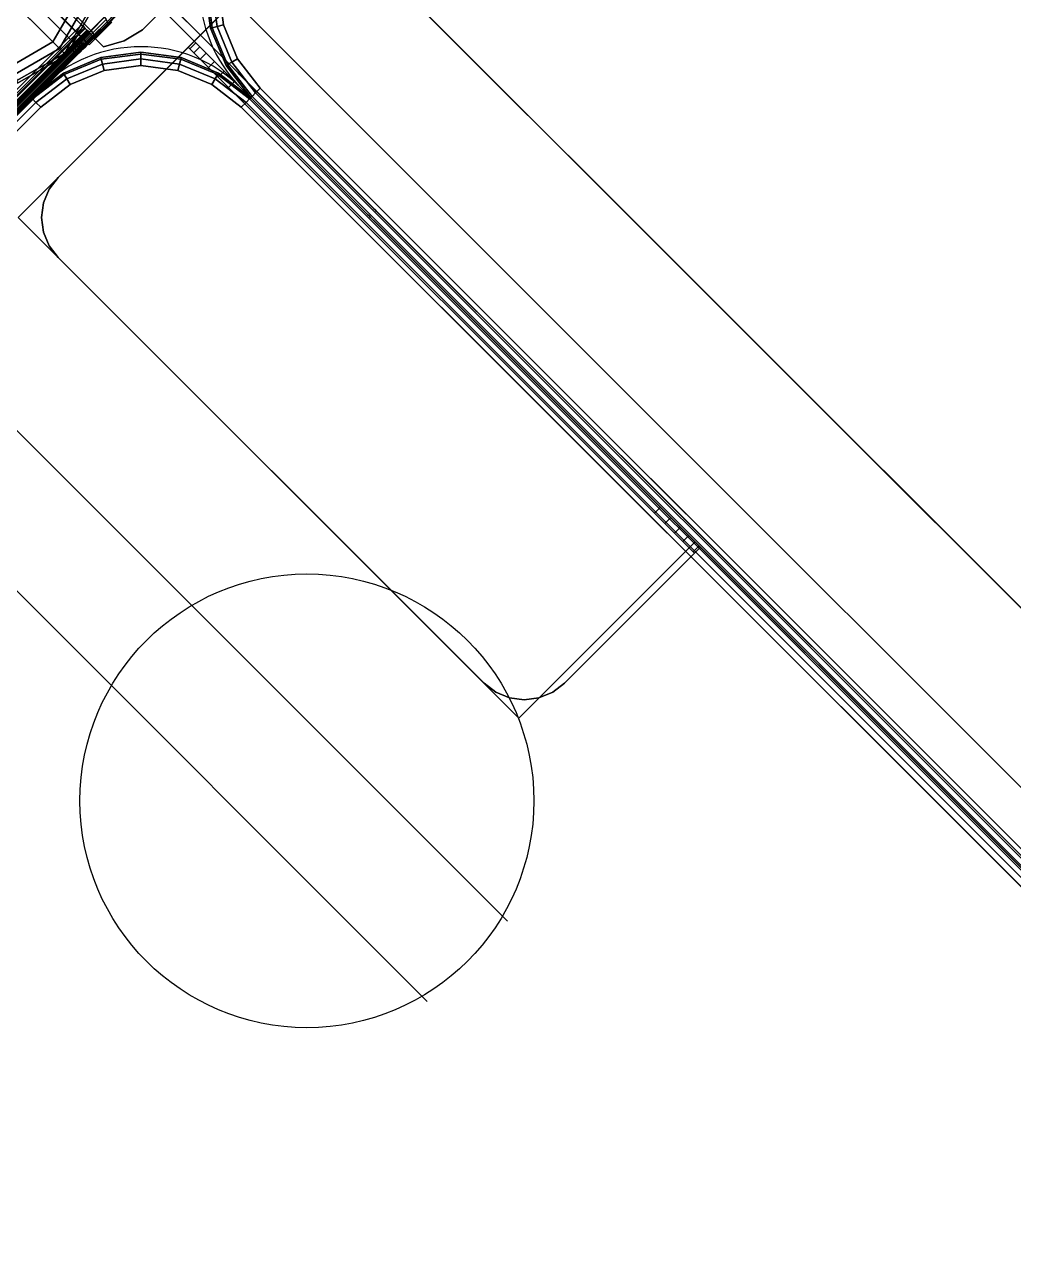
# Model space of a CAD drawing. Extents: x -170 to 1783, y -20 to 1205.
# Drawn here: x 137.53 to 146.25, y 294.27 to 305.04 of the extents above; entities that cross this region are included whole.
import ezdxf

# ---------------------------------------------------------------- set-up
doc = ezdxf.new("R2010")
doc.units = 0
doc.header["$LTSCALE"] = 96
doc.header["$MEASUREMENT"] = 0
for name, color, linetype in [('A-FURN-3-PANEL-GLIDE', 7, 'Continuous'), ('A-FURN-3-PANEL-RACE', 7, 'Continuous'), ('A-FURN-3-PANEL-SIDE1', 7, 'Continuous'), ('A-FURN-3-PANEL-TOPCAP', 7, 'Continuous'), ('A-FURN-3-PANEL-TRIM', 7, 'Continuous'), ('A-FURN-3-WKSF-BRACKET', 7, 'Continuous'), ('A-FURN-3-WKSF-TOP', 7, 'Continuous'), ('A-FURN-3-WKSF-TRIM', 7, 'Continuous'), ('A-FURN-P-PNLS', 7, 'Continuous'), ('A-FURN-P-WKSF', 7, 'Continuous'), ('A-FURN-P-WKSF-SUPPORT', 7, 'Continuous'), ('MAIN_ELECTRICAL', 7, 'Continuous'), ('MAIN_PANEL', 7, 'Continuous'), ('MAIN_WKSURF', 7, 'Continuous'), ('MAIN_WRKSFC-SUPP', 7, 'Continuous'), ('SM', 7, 'Continuous')]:
    doc.layers.add(name, color=color, linetype=linetype)

# ---------------------------------------------------------------- blocks, each defined once
blk = doc.blocks.new('EC-EFP-456')
at = {"layer": 'A-FURN-3-PANEL-GLIDE', "color": 20, "linetype": 'Continuous', "invisible_edges": 12}
for points in [[(47.115, 1), (46.721, 0.318), (47.115, 0.212)], [(47.115, 1), (47.115, 0.212), (47.509, 0.318)]]:
    blk.add_3dface(points, dxfattribs=at)
at = {"layer": 'A-FURN-3-PANEL-GLIDE', "color": 20, "linetype": 'Continuous'}
for points in [[(47.115, 0.798, 0.328), (47.115, 0.212, 0.328), (46.721, 0.318, 0.328), (47.014, 0.825, 0.328)], [(47.216, 0.825, 0.328), (47.509, 0.318, 0.328), (47.115, 0.212, 0.328), (47.115, 0.798, 0.328)], [(47.115, 0.13, 0.306), (47.115, 0.07, 0.246), (46.65, 0.195, 0.246), (46.68, 0.247, 0.306)], [(47.115, 0.07, 0.082), (47.115, 0.13, 0.022), (46.68, 0.247, 0.022), (46.65, 0.195, 0.082)], [(47.115, 0.212, 0.328), (47.115, 0.13, 0.306), (46.68, 0.247, 0.306), (46.721, 0.318, 0.328)], [(47.115, 0.13, 0.022), (47.115, 0.212), (46.721, 0.318), (46.68, 0.247, 0.022)], [(47.509, 0.318, 0.328), (47.55, 0.247, 0.306), (47.115, 0.13, 0.306), (47.115, 0.212, 0.328)], [(47.55, 0.247, 0.022), (47.509, 0.318), (47.115, 0.212), (47.115, 0.13, 0.022)], [(47.55, 0.247, 0.306), (47.58, 0.195, 0.246), (47.115, 0.07, 0.246), (47.115, 0.13, 0.306)], [(47.58, 0.195, 0.082), (47.55, 0.247, 0.022), (47.115, 0.13, 0.022), (47.115, 0.07, 0.082)], [(47.115, 0.07, 0.246), (47.115, 0.048, 0.164), (46.639, 0.176, 0.164), (46.65, 0.195, 0.246)], [(47.115, 0.048, 0.164), (47.115, 0.07, 0.082), (46.65, 0.195, 0.082), (46.639, 0.176, 0.164)], [(47.58, 0.195, 0.246), (47.591, 0.176, 0.164), (47.115, 0.048, 0.164), (47.115, 0.07, 0.246)], [(47.591, 0.176, 0.164), (47.58, 0.195, 0.082), (47.115, 0.07, 0.082), (47.115, 0.048, 0.164)]]:
    blk.add_3dface(points, dxfattribs=at)
at = {"layer": 'A-FURN-3-PANEL-RACE', "color": 40, "linetype": 'Continuous'}
for points, invisible_edges in [([(0.5, 0.738, 0.456), (2.098, 0.738, 0.456), (47.5, 0.425, 0.456), (0.5, 0.425, 0.456)], 6), ([(0.5, 0.738, 0.396), (0.5, 0.425, 0.396), (47.5, 0.425, 0.396), (2.098, 0.738, 0.396)], 6), ([(45.902, 0.738, 0.456), (47.5, 0.738, 0.456), (47.5, 0.425, 0.456), (2.098, 0.738, 0.456)], 12), ([(45.902, 0.738, 0.396), (2.098, 0.738, 0.396), (47.5, 0.425, 0.396), (47.5, 0.738, 0.396)], 3), ([(0.5, 0.425, 0.396), (0.08, 0.425, 0.396), (0.08, -0.013, 0.396), (47.92, -0.013, 0.396)], 8), ([(0.5, 0.425, 0.456), (47.86, 0.047, 0.456), (0.14, 0.047, 0.456), (0.14, 0.425, 0.456)], 1), ([(47.5, 0.425, 0.396), (0.5, 0.425, 0.396), (47.92, -0.013, 0.396), (47.92, 0.425, 0.396)], 3), ([(47.5, 0.425, 0.456), (47.86, 0.425, 0.456), (47.86, 0.047, 0.456), (0.5, 0.425, 0.456)], 12), ([(47.4, 0.142, 4.18), (47.4, 0.118, 4.176), (47.4, 0.102, 4.234), (47.4, 0.142, 4.24)], 2), ([(47.4, 0.118, 4.176), (47.4, 0.095, 4.167), (47.4, 0.065, 4.219), (47.4, 0.102, 4.234)], 10), ([(0.14, 0.047, 0.456), (47.86, 0.047, 0.456), (47.86, 0.047, 3.515), (0.14, 0.047, 3.515)], 4), ([(0.6, 0.047, 3.515), (47.4, 0.047, 3.515), (47.4, 0.047, 4.085), (0.6, 0.047, 4.085)], 1), ([(47.4, 0.095, 4.167), (47.4, 0.075, 4.152), (47.4, 0.033, 4.194), (47.4, 0.065, 4.219)], 10), ([(47.4, 0.075, 4.152), (47.4, 0.06, 4.132), (47.4, 0.008, 4.162), (47.4, 0.033, 4.194)], 10), ([(47.4, 0.06, 4.132), (47.4, 0.051, 4.109), (47.4, -0.007, 4.125), (47.4, 0.008, 4.162)], 10), ([(47.4, 0.051, 4.109), (47.4, 0.047, 4.085), (47.4, -0.013, 4.085), (47.4, -0.007, 4.125)], 10), ([(47.4, 0.047, 3.515), (47.4, -0.013, 3.515), (47.4, -0.013, 4.085), (47.4, 0.047, 4.085)], 4), ([(47.86, 0.047, 3.515), (47.92, -0.013, 3.515), (47.4, -0.013, 3.515), (47.4, 0.047, 3.515)], 1), ([(47.92, -0.013, 3.515), (47.92, -0.013, 0.396), (0.08, -0.013, 0.396), (0.08, -0.013, 3.515)], 8), ([(47.4, -0.013, 4.085), (47.4, -0.013, 3.515), (0.6, -0.013, 3.515), (0.6, -0.013, 4.085)], 2)]:
    blk.add_3dface(points, dxfattribs=dict(at, invisible_edges=invisible_edges))
for points in [[(47.5, 0.738, 0.456), (45.902, 0.738, 0.456), (45.902, 0.738, 0.396), (47.5, 0.738, 0.396)], [(47.4, 0.142, 4.18), (47.4, 0.142, 4.24), (0.6, 0.142, 4.24), (0.6, 0.142, 4.18)], [(47.4, 0.142, 4.24), (47.4, 0.102, 4.234), (0.6, 0.102, 4.234), (0.6, 0.142, 4.24)], [(0.6, 0.142, 4.18), (0.6, 0.118, 4.176), (47.4, 0.118, 4.176), (47.4, 0.142, 4.18)], [(0.6, 0.118, 4.176), (0.6, 0.095, 4.167), (47.4, 0.095, 4.167), (47.4, 0.118, 4.176)], [(47.4, 0.102, 4.234), (47.4, 0.065, 4.219), (0.6, 0.065, 4.219), (0.6, 0.102, 4.234)], [(0.6, 0.095, 4.167), (0.6, 0.075, 4.152), (47.4, 0.075, 4.152), (47.4, 0.095, 4.167)], [(0.6, 0.075, 4.152), (0.6, 0.06, 4.132), (47.4, 0.06, 4.132), (47.4, 0.075, 4.152)], [(47.4, 0.065, 4.219), (47.4, 0.033, 4.194), (0.6, 0.033, 4.194), (0.6, 0.065, 4.219)], [(0.6, 0.06, 4.132), (0.6, 0.051, 4.109), (47.4, 0.051, 4.109), (47.4, 0.06, 4.132)], [(0.6, 0.051, 4.109), (0.6, 0.047, 4.085), (47.4, 0.047, 4.085), (47.4, 0.051, 4.109)], [(47.4, 0.033, 4.194), (47.4, 0.008, 4.162), (0.6, 0.008, 4.162), (0.6, 0.033, 4.194)], [(47.4, 0.008, 4.162), (47.4, -0.007, 4.125), (0.6, -0.007, 4.125), (0.6, 0.008, 4.162)], [(47.4, -0.007, 4.125), (47.4, -0.013, 4.085), (0.6, -0.013, 4.085), (0.6, -0.007, 4.125)]]:
    blk.add_3dface(points, dxfattribs=at)
at = {"layer": 'A-FURN-3-PANEL-SIDE1', "color": 7, "linetype": 'Continuous'}
for points in [[(47.322, 1.955, 55.74), (47.323, 0.045, 55.74), (0.678, 0.045, 55.74), (0.678, 1.955, 55.74)], [(47.322, 0.045, 4.24), (47.322, 1.955, 4.24), (0.678, 1.955, 4.24), (0.678, 0.045, 4.24)], [(47.323, 0.045, 55.74), (47.322, 1.955, 55.74), (47.322, 1.955, 4.24), (47.322, 0.045, 4.24)], [(47.323, 0.045, 55.74), (47.322, 0.045, 4.24), (0.678, 0.045, 4.24), (0.678, 0.045, 55.74)]]:
    blk.add_3dface(points, dxfattribs=at)
at = {"layer": 'A-FURN-3-PANEL-TOPCAP', "color": 60, "linetype": 'Continuous'}
for points in [[(0.76, 0.044, 56.35), (0.76, 1.956, 56.35), (47.24, 1.956, 56.35), (47.24, 0.044, 56.35)], [(47.422, 0.044, 56.325), (47.24, 0.044, 56.35), (47.24, 1.956, 56.35), (47.422, 1.956, 56.325)], [(47.59, 0.044, 56.253), (47.422, 0.044, 56.325), (47.422, 1.956, 56.325), (47.59, 1.956, 56.253)], [(0.76, 0.02, 56.345), (0.76, 0.044, 56.35), (47.24, 0.044, 56.35), (47.24, 0.02, 56.345)], [(0.76, -0.001, 56.331), (0.76, 0.02, 56.345), (47.24, 0.02, 56.345), (47.24, -0.001, 56.331)], [(47.185, 0.045, 55.74), (47.185, 0.014, 55.74), (47.212, 0.014, 55.736), (47.212, 0.045, 55.736)], [(47.212, 0.045, 55.736), (47.212, 0.014, 55.736), (47.238, 0.014, 55.726), (47.238, 0.045, 55.726)], [(47.238, 0.045, 55.726), (47.238, 0.014, 55.726), (47.259, 0.014, 55.709), (47.259, 0.045, 55.709)], [(47.422, 0.044, 56.325), (47.419, 0.02, 56.32), (47.24, 0.02, 56.345), (47.24, 0.044, 56.35)], [(47.419, 0.02, 56.32), (47.414, -0.001, 56.307), (47.24, -0.001, 56.331), (47.24, 0.02, 56.345)], [(47.259, 0.045, 55.709), (47.259, 0.014, 55.709), (47.276, 0.014, 55.688), (47.276, 0.045, 55.688)], [(47.276, 0.045, 55.688), (47.276, 0.014, 55.688), (47.286, 0.014, 55.662), (47.286, 0.045, 55.662)], [(47.286, 0.045, 55.662), (47.286, 0.014, 55.662), (47.29, 0.014, 55.635), (47.29, 0.045, 55.635)], [(47.29, 0.014, 55.635), (47.324, -0.02, 55.635), (47.324, 0.045, 55.635), (47.29, 0.045, 55.635)], [(47.586, 0.02, 56.248), (47.578, -0.001, 56.235), (47.414, -0.001, 56.307), (47.419, 0.02, 56.32)], [(47.59, 0.044, 56.253), (47.586, 0.02, 56.248), (47.419, 0.02, 56.32), (47.422, 0.044, 56.325)], [(0.76, -0.015, 56.31), (0.76, -0.001, 56.331), (47.24, -0.001, 56.331), (47.24, -0.015, 56.31)], [(0.76, -0.02, 56.286), (0.76, -0.015, 56.31), (47.24, -0.015, 56.31), (47.24, -0.02, 56.286)], [(47.414, -0.001, 56.307), (47.409, -0.015, 56.286), (47.24, -0.015, 56.31), (47.24, -0.001, 56.331)], [(47.409, -0.015, 56.286), (47.405, -0.02, 56.263), (47.24, -0.02, 56.286), (47.24, -0.015, 56.31)], [(47.567, -0.015, 56.217), (47.558, -0.02, 56.197), (47.405, -0.02, 56.263), (47.409, -0.015, 56.286)], [(47.578, -0.001, 56.235), (47.567, -0.015, 56.217), (47.409, -0.015, 56.286), (47.414, -0.001, 56.307)], [(47.702, -0.015, 56.107), (47.688, -0.02, 56.093), (47.558, -0.02, 56.197), (47.567, -0.015, 56.217)]]:
    blk.add_3dface(points, dxfattribs=at)
for points, invisible_edges in [([(47.324, 2.02, 55.635), (47.324, -0.02, 55.635), (47.606, -0.02, 55.635), (47.606, 2.02, 55.635)], 5), ([(0.815, 0.045, 55.74), (0.815, -0.02, 55.774), (47.185, 0.014, 55.74), (47.185, 0.045, 55.74)], 1), ([(47.185, -0.02, 55.774), (47.185, 0.014, 55.74), (0.815, 0.014, 55.74), (0.815, -0.02, 55.774)], 5), ([(47.185, -0.02, 55.774), (47.221, -0.02, 55.769), (47.212, 0.014, 55.736), (47.185, 0.014, 55.74)], 10), ([(47.221, -0.02, 55.769), (47.255, -0.02, 55.755), (47.238, 0.014, 55.726), (47.212, 0.014, 55.736)], 10), ([(47.255, -0.02, 55.755), (47.283, -0.02, 55.733), (47.259, 0.014, 55.709), (47.238, 0.014, 55.726)], 10), ([(47.283, -0.02, 55.733), (47.305, -0.02, 55.705), (47.276, 0.014, 55.688), (47.259, 0.014, 55.709)], 10), ([(47.305, -0.02, 55.705), (47.319, -0.02, 55.671), (47.286, 0.014, 55.662), (47.276, 0.014, 55.688)], 10), ([(47.319, -0.02, 55.671), (47.324, -0.02, 55.635), (47.29, 0.014, 55.635), (47.286, 0.014, 55.662)], 8), ([(0.76, -0.02, 56.161), (47.24, -0.02, 56.161), (47.24, 0, 56.141), (0.76, 0, 56.141)], 10), ([(47.24, 0, 56.056), (0.76, 0, 56.056), (0.76, 0, 56.141), (47.24, 0, 56.141)], 10), ([(0.76, 0, 56.056), (47.24, 0, 56.056), (47.24, -0.02, 56.036), (0.76, -0.02, 56.036)], 10), ([(0.76, -0.02, 56.161), (0.76, -0.02, 56.286), (47.24, -0.02, 56.286), (47.24, -0.02, 56.161)], 5), ([(47.185, -0.02, 55.774), (0.815, -0.02, 55.774), (0.76, -0.02, 56.036), (47.24, -0.02, 56.036)], 10), ([(47.185, -0.02, 55.774), (47.24, -0.02, 56.036), (47.34, -0.02, 56.022), (47.221, -0.02, 55.769)], 5), ([(47.433, -0.02, 55.981), (47.255, -0.02, 55.755), (47.221, -0.02, 55.769), (47.34, -0.02, 56.022)], 5), ([(47.373, -0.02, 56.143), (47.368, 0, 56.123), (47.24, 0, 56.141), (47.24, -0.02, 56.161)], 5), ([(47.368, 0, 56.123), (47.346, 0, 56.041), (47.24, 0, 56.056), (47.24, 0, 56.141)], 5), ([(47.346, 0, 56.041), (47.34, -0.02, 56.022), (47.24, -0.02, 56.036), (47.24, 0, 56.056)], 5), ([(47.405, -0.02, 56.263), (47.373, -0.02, 56.143), (47.24, -0.02, 56.161), (47.24, -0.02, 56.286)], 5), ([(47.255, -0.02, 55.755), (47.433, -0.02, 55.981), (47.511, -0.02, 55.916), (47.283, -0.02, 55.733)], 5), ([(47.569, -0.02, 55.832), (47.305, -0.02, 55.705), (47.283, -0.02, 55.733), (47.511, -0.02, 55.916)], 5), ([(47.305, -0.02, 55.705), (47.569, -0.02, 55.832), (47.601, -0.02, 55.736), (47.319, -0.02, 55.671)], 5), ([(47.319, -0.02, 55.671), (47.601, -0.02, 55.736), (47.606, -0.02, 55.635), (47.324, -0.02, 55.635)], 1), ([(47.443, 0, 55.998), (47.433, -0.02, 55.981), (47.34, -0.02, 56.022), (47.346, 0, 56.041)], 5), ([(47.486, 0, 56.072), (47.443, 0, 55.998), (47.346, 0, 56.041), (47.368, 0, 56.123)], 5), ([(47.496, -0.02, 56.089), (47.486, 0, 56.072), (47.368, 0, 56.123), (47.373, -0.02, 56.143)], 5), ([(47.558, -0.02, 56.197), (47.496, -0.02, 56.089), (47.373, -0.02, 56.143), (47.405, -0.02, 56.263)], 5), ([(47.525, 0, 55.93), (47.511, -0.02, 55.916), (47.433, -0.02, 55.981), (47.443, 0, 55.998)], 5), ([(47.585, 0, 55.99), (47.525, 0, 55.93), (47.443, 0, 55.998), (47.486, 0, 56.072)], 5), ([(47.6, -0.02, 56.004), (47.585, 0, 55.99), (47.486, 0, 56.072), (47.496, -0.02, 56.089)], 5), ([(47.688, -0.02, 56.093), (47.6, -0.02, 56.004), (47.496, -0.02, 56.089), (47.558, -0.02, 56.197)], 5), ([(47.586, 0, 55.842), (47.569, -0.02, 55.832), (47.511, -0.02, 55.916), (47.525, 0, 55.93)], 5), ([(47.659, 0, 55.885), (47.586, 0, 55.842), (47.525, 0, 55.93), (47.585, 0, 55.99)], 5)]:
    blk.add_3dface(points, dxfattribs=dict(at, invisible_edges=invisible_edges))
at = {"layer": 'A-FURN-3-PANEL-TRIM', "color": 60, "linetype": 'Continuous'}
for points, invisible_edges in [([(47.605, -0.033, 55.635), (47.322, -0.033, 55.635), (47.322, 2.033, 55.635), (47.605, 2.033, 55.635)], 8), ([(47.9, 0.319, 3.801), (47.4, -0.135, 3.801), (47.964, 0.085, 3.801), (47.916, 0.197, 3.801)], 3), ([(47.9, 0.319, 4.013), (47.916, 0.197, 4.013), (47.964, 0.085, 4.013), (47.4, -0.135, 4.013)], 12), ([(47.9, 0.319, 3.801), (47.4, 0.319, 3.801), (47.4, -0.135, 3.801)], 12), ([(47.4, -0.135, 4.013), (47.4, 0.319, 4.013), (47.9, 0.319, 4.013)], 12), ([(47.964, 0.085, 3.801), (47.4, -0.135, 3.801), (48.074, -0.116, 3.801), (48.04, -0.011, 3.801)], 3), ([(47.964, 0.085, 4.013), (48.04, -0.011, 4.013), (48.074, -0.116, 4.013), (47.4, -0.135, 4.013)], 12), ([(48.074, -0.116, 3.801), (47.4, -0.135, 3.801), (47.935, -0.269, 3.801), (48.032, -0.218, 3.801)], 3), ([(48.074, -0.116, 4.013), (48.032, -0.218, 4.013), (47.935, -0.269, 4.013), (47.4, -0.135, 4.013)], 12), ([(47.935, -0.269, 3.801), (47.4, -0.135, 3.801), (47.565, -0.225, 3.801), (47.747, -0.271, 3.801)], 1), ([(47.935, -0.269, 4.013), (47.747, -0.271, 4.013), (47.565, -0.225, 4.013), (47.4, -0.135, 4.013)], 8)]:
    blk.add_3dface(points, dxfattribs=dict(at, invisible_edges=invisible_edges))
for points in [[(47.4, -0.135, 3.801), (47.4, 0.319, 3.801), (47.4, 0.319, 4.013), (47.4, -0.135, 4.013)], [(47.322, -0.033, 4.24), (47.322, 0.045, 4.24), (47.322, 0.045, 55.635), (47.322, -0.033, 55.635)], [(47.605, -0.033, 4.24), (47.322, -0.033, 4.24), (47.322, -0.033, 55.635), (47.605, -0.033, 55.635)], [(47.565, -0.225, 3.801), (47.4, -0.135, 3.801), (47.4, -0.135, 4.013), (47.565, -0.225, 4.013)], [(47.747, -0.271, 3.801), (47.565, -0.225, 3.801), (47.565, -0.225, 4.013), (47.747, -0.271, 4.013)], [(47.935, -0.269, 3.801), (47.747, -0.271, 3.801), (47.747, -0.271, 4.013), (47.935, -0.269, 4.013)]]:
    blk.add_3dface(points, dxfattribs=at)
at = {"layer": 'A-FURN-P-PNLS', "color": 60, "linetype": 'Continuous'}
blk.add_line((48, 0), (0, 0), dxfattribs=at)
blk = doc.blocks.new('EC-WS-424-T')
at = {"layer": 'A-FURN-3-WKSF-TOP', "color": 60, "linetype": 'Continuous'}
for points, invisible_edges in [([(1.044, -0.161, 29), (1.044, -23.839, 29), (0.743, -23.715, 29), (0.743, -0.285, 29)], 5), ([(1.044, -0.161, 27.75), (0.743, -0.285, 27.75), (0.743, -23.715, 27.75), (1.044, -23.839, 27.75)], 10), ([(1.368, -0.118, 29), (1.368, -23.882, 29), (1.044, -23.839, 29), (1.044, -0.161, 29)], 5), ([(1.368, -0.118, 27.75), (1.044, -0.161, 27.75), (1.044, -23.839, 27.75), (1.368, -23.882, 27.75)], 10), ([(46.632, -0.118, 29), (46.632, -23.882, 29), (1.368, -23.882, 29), (1.368, -0.118, 29)], 5), ([(1.368, -0.118, 27.75), (1.368, -23.882, 27.75), (46.632, -23.882, 27.75), (46.632, -0.118, 27.75)], 5), ([(0.743, -0.285, 29), (0.743, -23.715, 29), (0.484, -23.516, 29), (0.484, -0.484, 29)], 5), ([(0.743, -0.285, 27.75), (0.484, -0.484, 27.75), (0.484, -23.516, 27.75), (0.743, -23.715, 27.75)], 10), ([(0.484, -0.484, 29), (0.484, -23.516, 29), (0.285, -23.257, 29), (0.285, -0.743, 29)], 5), ([(0.484, -0.484, 27.75), (0.285, -0.743, 27.75), (0.285, -23.257, 27.75), (0.484, -23.516, 27.75)], 10), ([(0.285, -0.743, 29), (0.285, -23.257, 29), (0.161, -22.956, 29), (0.161, -1.044, 29)], 5), ([(0.285, -0.743, 27.75), (0.161, -1.044, 27.75), (0.161, -22.956, 27.75), (0.285, -23.257, 27.75)], 10), ([(0.161, -1.044, 29), (0.161, -22.956, 29), (0.118, -22.632, 29), (0.118, -1.368, 29)], 1), ([(0.161, -1.044, 27.75), (0.118, -1.368, 27.75), (0.118, -22.632, 27.75), (0.161, -22.956, 27.75)], 8)]:
    blk.add_3dface(points, dxfattribs=dict(at, invisible_edges=invisible_edges))
at = {"layer": 'A-FURN-3-WKSF-TRIM', "color": 40, "linetype": 'Continuous'}
for points in [[(0.197, -0.692, 28.941), (0.183, -0.684, 28.882), (0.401, -0.401, 28.882), (0.412, -0.412, 28.941)], [(0.183, -0.684, 28.882), (0.183, -0.684, 27.868), (0.401, -0.401, 27.868), (0.401, -0.401, 28.882)], [(0.183, -0.684, 27.868), (0.197, -0.692, 27.809), (0.412, -0.412, 27.809), (0.401, -0.401, 27.868)], [(0.234, -0.714, 28.984), (0.197, -0.692, 28.941), (0.412, -0.412, 28.941), (0.442, -0.442, 28.984)], [(0.197, -0.692, 27.809), (0.234, -0.714, 27.766), (0.442, -0.442, 27.766), (0.412, -0.412, 27.809)], [(0.285, -0.743, 29), (0.234, -0.714, 28.984), (0.442, -0.442, 28.984), (0.484, -0.484, 29)], [(0.234, -0.714, 27.766), (0.285, -0.743, 27.75), (0.484, -0.484, 27.75), (0.442, -0.442, 27.766)], [(0.062, -1.018, 28.941), (0.047, -1.014, 28.882), (0.183, -0.684, 28.882), (0.197, -0.692, 28.941)], [(0.047, -1.014, 28.882), (0.047, -1.014, 27.868), (0.183, -0.684, 27.868), (0.183, -0.684, 28.882)], [(0.047, -1.014, 27.868), (0.062, -1.018, 27.809), (0.197, -0.692, 27.809), (0.183, -0.684, 27.868)], [(0.104, -1.029, 28.984), (0.062, -1.018, 28.941), (0.197, -0.692, 28.941), (0.234, -0.714, 28.984)], [(0.062, -1.018, 27.809), (0.104, -1.029, 27.766), (0.234, -0.714, 27.766), (0.197, -0.692, 27.809)], [(0.161, -1.044, 29), (0.104, -1.029, 28.984), (0.234, -0.714, 28.984), (0.285, -0.743, 29)], [(0.104, -1.029, 27.766), (0.161, -1.044, 27.75), (0.285, -0.743, 27.75), (0.234, -0.714, 27.766)], [(0.016, -1.368, 28.941), (0, -1.368, 28.882), (0.047, -1.014, 28.882), (0.062, -1.018, 28.941)], [(0, -1.368, 28.882), (0, -1.368, 27.868), (0.047, -1.014, 27.868), (0.047, -1.014, 28.882)], [(0, -1.368, 27.868), (0.016, -1.368, 27.809), (0.062, -1.018, 27.809), (0.047, -1.014, 27.868)], [(0.059, -1.368, 28.984), (0.016, -1.368, 28.941), (0.062, -1.018, 28.941), (0.104, -1.029, 28.984)], [(0.016, -1.368, 27.809), (0.059, -1.368, 27.766), (0.104, -1.029, 27.766), (0.062, -1.018, 27.809)], [(0.118, -1.368, 29), (0.059, -1.368, 28.984), (0.104, -1.029, 28.984), (0.161, -1.044, 29)], [(0.059, -1.368, 27.766), (0.118, -1.368, 27.75), (0.161, -1.044, 27.75), (0.104, -1.029, 27.766)], [(0, -22.632, 28.882), (0, -22.632, 27.868), (0, -1.368, 27.868), (0, -1.368, 28.882)], [(0.016, -22.632, 28.941), (0, -22.632, 28.882), (0, -1.368, 28.882), (0.016, -1.368, 28.941)], [(0, -22.632, 27.868), (0.016, -22.632, 27.809), (0.016, -1.368, 27.809), (0, -1.368, 27.868)], [(0.059, -22.632, 28.984), (0.016, -22.632, 28.941), (0.016, -1.368, 28.941), (0.059, -1.368, 28.984)], [(0.016, -22.632, 27.809), (0.059, -22.632, 27.766), (0.059, -1.368, 27.766), (0.016, -1.368, 27.809)], [(0.118, -22.632, 29), (0.059, -22.632, 28.984), (0.059, -1.368, 28.984), (0.118, -1.368, 29)], [(0.059, -22.632, 27.766), (0.118, -22.632, 27.75), (0.118, -1.368, 27.75), (0.059, -1.368, 27.766)]]:
    blk.add_3dface(points, dxfattribs=at)
at = {"layer": 'A-FURN-P-WKSF', "color": 7, "linetype": 'Continuous'}
blk.add_line((0, -1.25), (0, -22.75), dxfattribs=at)
blk.add_arc((1.25, -1.25), 1.25, 90, 180, dxfattribs=at)
blk = doc.blocks.new('EC-WYC-64-2424-T')
at = {"layer": 'A-FURN-3-WKSF-TOP', "color": 60, "linetype": 'Continuous'}
for points, invisible_edges in [([(28.067, -0.118, 29), (46.632, -0.118, 29), (46.632, -23.882, 29), (34.22, -23.882, 29)], 10), ([(28.067, -0.118, 27.75), (34.22, -23.882, 27.75), (46.632, -23.882, 27.75), (46.632, -0.118, 27.75)], 5), ([(46.632, -23.882, 29), (46.632, -0.118, 29), (46.956, -0.161, 29), (46.956, -23.839, 29)], 5), ([(46.632, -23.882, 27.75), (46.956, -23.839, 27.75), (46.956, -0.161, 27.75), (46.632, -0.118, 27.75)], 10), ([(47.257, -0.285, 29), (47.257, -23.715, 29), (46.956, -23.839, 29), (46.956, -0.161, 29)], 5), ([(47.257, -0.285, 27.75), (46.956, -0.161, 27.75), (46.956, -23.839, 27.75), (47.257, -23.715, 27.75)], 10), ([(47.257, -23.715, 29), (47.257, -0.285, 29), (47.516, -0.484, 29), (47.516, -23.516, 29)], 5), ([(47.257, -23.715, 27.75), (47.516, -23.516, 27.75), (47.516, -0.484, 27.75), (47.257, -0.285, 27.75)], 10), ([(47.715, -0.743, 29), (47.715, -23.257, 29), (47.516, -23.516, 29), (47.516, -0.484, 29)], 5), ([(47.715, -0.743, 27.75), (47.516, -0.484, 27.75), (47.516, -23.516, 27.75), (47.715, -23.257, 27.75)], 10), ([(47.715, -23.257, 29), (47.715, -0.743, 29), (47.839, -1.044, 29), (47.839, -22.956, 29)], 5), ([(47.715, -23.257, 27.75), (47.839, -22.956, 27.75), (47.839, -1.044, 27.75), (47.715, -0.743, 27.75)], 10), ([(47.882, -1.368, 29), (47.882, -22.632, 29), (47.839, -22.956, 29), (47.839, -1.044, 29)], 4), ([(47.882, -1.368, 27.75), (47.839, -1.044, 27.75), (47.839, -22.956, 27.75), (47.882, -22.632, 27.75)], 2)]:
    blk.add_3dface(points, dxfattribs=dict(at, invisible_edges=invisible_edges))
at = {"layer": 'A-FURN-3-WKSF-TRIM', "color": 40, "linetype": 'Continuous'}
for points in [[(28.067, 0, 28.882), (28.067, 0, 27.868), (46.632, 0, 27.868), (46.632, 0, 28.882)], [(28.067, 0, 27.868), (28.067, -0.016, 27.809), (46.632, -0.016, 27.809), (46.632, 0, 27.868)], [(28.067, -0.016, 28.941), (28.067, 0, 28.882), (46.632, 0, 28.882), (46.632, -0.016, 28.941)], [(46.632, -0.016, 28.941), (46.632, 0, 28.882), (46.986, -0.047, 28.882), (46.982, -0.062, 28.941)], [(46.632, 0, 28.882), (46.632, 0, 27.868), (46.986, -0.047, 27.868), (46.986, -0.047, 28.882)], [(46.632, 0, 27.868), (46.632, -0.016, 27.809), (46.982, -0.062, 27.809), (46.986, -0.047, 27.868)], [(28.067, -0.016, 27.809), (28.067, -0.059, 27.766), (46.632, -0.059, 27.766), (46.632, -0.016, 27.809)], [(28.067, -0.059, 28.984), (28.067, -0.016, 28.941), (46.632, -0.016, 28.941), (46.632, -0.059, 28.984)], [(28.067, -0.059, 27.766), (28.067, -0.118, 27.75), (46.632, -0.118, 27.75), (46.632, -0.059, 27.766)], [(28.067, -0.118, 29), (28.067, -0.059, 28.984), (46.632, -0.059, 28.984), (46.632, -0.118, 29)], [(46.632, -0.059, 28.984), (46.632, -0.016, 28.941), (46.982, -0.062, 28.941), (46.971, -0.104, 28.984)], [(46.632, -0.016, 27.809), (46.632, -0.059, 27.766), (46.971, -0.104, 27.766), (46.982, -0.062, 27.809)], [(46.632, -0.118, 29), (46.632, -0.059, 28.984), (46.971, -0.104, 28.984), (46.956, -0.161, 29)], [(46.632, -0.059, 27.766), (46.632, -0.118, 27.75), (46.956, -0.161, 27.75), (46.971, -0.104, 27.766)], [(46.956, -0.161, 29), (46.971, -0.104, 28.984), (47.286, -0.234, 28.984), (47.257, -0.285, 29)], [(46.971, -0.104, 27.766), (46.956, -0.161, 27.75), (47.257, -0.285, 27.75), (47.286, -0.234, 27.766)], [(46.971, -0.104, 28.984), (46.982, -0.062, 28.941), (47.308, -0.197, 28.941), (47.286, -0.234, 28.984)], [(46.982, -0.062, 27.809), (46.971, -0.104, 27.766), (47.286, -0.234, 27.766), (47.308, -0.197, 27.809)], [(46.982, -0.062, 28.941), (46.986, -0.047, 28.882), (47.316, -0.183, 28.882), (47.308, -0.197, 28.941)], [(46.986, -0.047, 27.868), (46.982, -0.062, 27.809), (47.308, -0.197, 27.809), (47.316, -0.183, 27.868)], [(46.986, -0.047, 28.882), (46.986, -0.047, 27.868), (47.316, -0.183, 27.868), (47.316, -0.183, 28.882)], [(47.286, -0.234, 28.984), (47.308, -0.197, 28.941), (47.588, -0.412, 28.941), (47.558, -0.442, 28.984)], [(47.308, -0.197, 27.809), (47.286, -0.234, 27.766), (47.558, -0.442, 27.766), (47.588, -0.412, 27.809)], [(47.308, -0.197, 28.941), (47.316, -0.183, 28.882), (47.599, -0.401, 28.882), (47.588, -0.412, 28.941)], [(47.316, -0.183, 27.868), (47.308, -0.197, 27.809), (47.588, -0.412, 27.809), (47.599, -0.401, 27.868)], [(47.316, -0.183, 28.882), (47.316, -0.183, 27.868), (47.599, -0.401, 27.868), (47.599, -0.401, 28.882)], [(47.257, -0.285, 29), (47.286, -0.234, 28.984), (47.558, -0.442, 28.984), (47.516, -0.484, 29)], [(47.286, -0.234, 27.766), (47.257, -0.285, 27.75), (47.516, -0.484, 27.75), (47.558, -0.442, 27.766)], [(47.558, -0.442, 28.984), (47.588, -0.412, 28.941), (47.803, -0.692, 28.941), (47.766, -0.714, 28.984)], [(47.588, -0.412, 27.809), (47.558, -0.442, 27.766), (47.766, -0.714, 27.766), (47.803, -0.692, 27.809)], [(47.588, -0.412, 28.941), (47.599, -0.401, 28.882), (47.817, -0.684, 28.882), (47.803, -0.692, 28.941)], [(47.599, -0.401, 27.868), (47.588, -0.412, 27.809), (47.803, -0.692, 27.809), (47.817, -0.684, 27.868)], [(47.599, -0.401, 28.882), (47.599, -0.401, 27.868), (47.817, -0.684, 27.868), (47.817, -0.684, 28.882)], [(47.516, -0.484, 29), (47.558, -0.442, 28.984), (47.766, -0.714, 28.984), (47.715, -0.743, 29)], [(47.558, -0.442, 27.766), (47.516, -0.484, 27.75), (47.715, -0.743, 27.75), (47.766, -0.714, 27.766)], [(47.715, -0.743, 29), (47.766, -0.714, 28.984), (47.896, -1.029, 28.984), (47.839, -1.044, 29)], [(47.766, -0.714, 27.766), (47.715, -0.743, 27.75), (47.839, -1.044, 27.75), (47.896, -1.029, 27.766)], [(47.766, -0.714, 28.984), (47.803, -0.692, 28.941), (47.938, -1.018, 28.941), (47.896, -1.029, 28.984)], [(47.803, -0.692, 27.809), (47.766, -0.714, 27.766), (47.896, -1.029, 27.766), (47.938, -1.018, 27.809)], [(47.803, -0.692, 28.941), (47.817, -0.684, 28.882), (47.953, -1.014, 28.882), (47.938, -1.018, 28.941)], [(47.817, -0.684, 27.868), (47.803, -0.692, 27.809), (47.938, -1.018, 27.809), (47.953, -1.014, 27.868)], [(47.817, -0.684, 28.882), (47.817, -0.684, 27.868), (47.953, -1.014, 27.868), (47.953, -1.014, 28.882)], [(47.839, -1.044, 29), (47.896, -1.029, 28.984), (47.941, -1.368, 28.984), (47.882, -1.368, 29)], [(47.896, -1.029, 27.766), (47.839, -1.044, 27.75), (47.882, -1.368, 27.75), (47.941, -1.368, 27.766)], [(47.896, -1.029, 28.984), (47.938, -1.018, 28.941), (47.984, -1.368, 28.941), (47.941, -1.368, 28.984)], [(47.938, -1.018, 27.809), (47.896, -1.029, 27.766), (47.941, -1.368, 27.766), (47.984, -1.368, 27.809)], [(47.938, -1.018, 28.941), (47.953, -1.014, 28.882), (48, -1.368, 28.882), (47.984, -1.368, 28.941)], [(47.953, -1.014, 27.868), (47.938, -1.018, 27.809), (47.984, -1.368, 27.809), (48, -1.368, 27.868)], [(47.953, -1.014, 28.882), (47.953, -1.014, 27.868), (48, -1.368, 27.868), (48, -1.368, 28.882)], [(47.941, -1.368, 27.766), (47.882, -1.368, 27.75), (47.882, -22.632, 27.75), (47.941, -22.632, 27.766)], [(47.882, -1.368, 29), (47.941, -1.368, 28.984), (47.941, -22.632, 28.984), (47.882, -22.632, 29)], [(47.984, -1.368, 27.809), (47.941, -1.368, 27.766), (47.941, -22.632, 27.766), (47.984, -22.632, 27.809)], [(47.941, -1.368, 28.984), (47.984, -1.368, 28.941), (47.984, -22.632, 28.941), (47.941, -22.632, 28.984)], [(48, -1.368, 27.868), (47.984, -1.368, 27.809), (47.984, -22.632, 27.809), (48, -22.632, 27.868)], [(47.984, -1.368, 28.941), (48, -1.368, 28.882), (48, -22.632, 28.882), (47.984, -22.632, 28.941)], [(48, -1.368, 28.882), (48, -1.368, 27.868), (48, -22.632, 27.868), (48, -22.632, 28.882)]]:
    blk.add_3dface(points, dxfattribs=at)
at = {"layer": 'A-FURN-P-WKSF', "color": 7, "linetype": 'Continuous'}
for p, q in [((46.75, 0), (28.067, 0)), ((48, -22.75), (48, -1.25))]:
    blk.add_line(p, q, dxfattribs=at)
blk.add_arc((46.75, -1.25), 1.25, 0, 90, dxfattribs=at)
blk = doc.blocks.new('EC-PRD-3-1')
at = {"layer": 'SM', "color": 60, "linetype": 'Continuous'}
for p, q in [((-0.483, -0.101), (-0.483, -8.101)), ((0.517, -0.101), (0.517, -8.101))]:
    blk.add_line(p, q, dxfattribs=at)
blk.add_circle((0.017, -6.101), 2, dxfattribs=at)
blk = doc.blocks.new('EC-JUS-CANT-SHD-CL')
at = {"layer": 'A-FURN-3-WKSF-BRACKET', "color": 30, "linetype": 'Continuous'}
for points in [[(0, 0, 28), (0.075, 0, 28), (0.075, -0.665, 28), (0, -0.665, 28)], [(0, -0.665, 19.075), (0.075, -0.665, 19.075), (0.075, 0, 19.075), (0, 0, 19.075)], [(-1.946, -0.732, 28.075), (-2.05, -0.811, 28.075), (-2.05, -0.811, 28), (-1.946, -0.732, 28)], [(-1.825, -0.682, 28.075), (-1.946, -0.732, 28.075), (-1.946, -0.732, 28), (-1.825, -0.682, 28)], [(-1.696, -0.665, 28.075), (-1.825, -0.682, 28.075), (-1.825, -0.682, 28), (-1.696, -0.665, 28)], [(-1.696, -0.665, 28.075), (-1.696, -0.665, 28), (-0.075, -0.665, 28), (0, -0.665, 28.075)], [(-0.075, -0.665, 27.2), (0, -0.665, 27.2), (0, -0.665, 28.075), (-0.075, -0.665, 28)], [(-0.075, -0.665, 27.2), (-0.075, -0.682, 27.071), (0, -0.682, 27.071), (0, -0.665, 27.2)], [(-0.075, -0.682, 27.071), (-0.075, -0.732, 26.95), (0, -0.732, 26.95), (0, -0.682, 27.071)], [(-0.075, -0.732, 26.95), (-0.075, -0.811, 26.846), (0, -0.811, 26.846), (0, -0.732, 26.95)], [(0, -0.665, 28.075), (1.62, -0.665, 28.075), (1.62, -15.915, 28.075), (0, -15.915, 28.075)], [(0, -0.665, 28.075), (0.075, -0.665, 28), (1.62, -0.665, 28), (1.62, -0.665, 28.075)], [(0, -15.915, 28.075), (0.075, -15.915, 28), (0.075, -0.665, 28), (0, -0.665, 28.075)], [(0, -15.915, 27.487), (0.075, -15.915, 27.487), (0.075, -0.665, 19.075), (0, -0.665, 19.075)], [(0.075, -15.915, 28), (1.62, -15.915, 28), (1.62, -0.665, 28), (0.075, -0.665, 28)], [(0.075, -15.915, 27.562), (0.5, -15.915, 27.562), (0.5, -0.665, 19.15), (0.075, -0.665, 19.15)], [(0.075, -0.665, 19.075), (0.5, -0.665, 19.075), (0.5, -15.915, 27.487), (0.075, -15.915, 27.487)], [(0.075, -0.665, 19.075), (0.075, -0.665, 19.15), (0.5, -0.665, 19.15), (0.5, -0.665, 19.075)], [(0.5, -0.665, 19.075), (0.5, -0.665, 19.15), (0.5, -15.915, 27.562), (0.5, -15.915, 27.487)], [(1.62, -0.665, 28.075), (1.62, -0.665, 28), (1.62, -15.915, 28), (1.62, -15.915, 28.075)], [(-2.05, -0.811, 28.075), (-2.129, -0.915, 28.075), (-2.129, -0.915, 28), (-2.05, -0.811, 28)], [(-0.075, -0.811, 26.846), (-0.075, -0.915, 26.767), (0, -0.915, 26.767), (0, -0.811, 26.846)], [(-2.129, -0.915, 28.075), (-2.179, -1.036, 28.075), (-2.179, -1.036, 28), (-2.129, -0.915, 28)], [(-0.075, -0.915, 26.767), (-0.075, -1.036, 26.717), (0, -1.036, 26.717), (0, -0.915, 26.767)], [(-2.179, -1.036, 28.075), (-2.196, -1.165, 28.075), (-2.196, -1.165, 28), (-2.179, -1.036, 28)], [(-0.075, -1.036, 26.717), (-0.075, -1.165, 26.7), (0, -1.165, 26.7), (0, -1.036, 26.717)], [(-2.196, -6.473, 28.075), (-2.196, -6.473, 28), (-2.196, -1.165, 28), (-2.196, -1.165, 28.075)], [(-0.075, -6.473, 26.7), (0, -6.473, 26.7), (0, -1.165, 26.7), (-0.075, -1.165, 26.7)], [(-2.179, -6.602, 28), (-2.196, -6.473, 28), (-2.196, -6.473, 28.075), (-2.179, -6.602, 28.075)], [(0, -6.602, 26.717), (0, -6.473, 26.7), (-0.075, -6.473, 26.7), (-0.075, -6.602, 26.717)], [(-2.129, -6.723, 28), (-2.179, -6.602, 28), (-2.179, -6.602, 28.075), (-2.129, -6.723, 28.075)], [(0, -6.723, 26.767), (0, -6.602, 26.717), (-0.075, -6.602, 26.717), (-0.075, -6.723, 26.767)], [(-2.05, -6.827, 28), (-2.129, -6.723, 28), (-2.129, -6.723, 28.075), (-2.05, -6.827, 28.075)], [(0, -6.827, 26.846), (0, -6.723, 26.767), (-0.075, -6.723, 26.767), (-0.075, -6.827, 26.846)], [(-1.946, -6.906, 28), (-2.05, -6.827, 28), (-2.05, -6.827, 28.075), (-1.946, -6.906, 28.075)], [(0, -6.906, 26.95), (0, -6.827, 26.846), (-0.075, -6.827, 26.846), (-0.075, -6.906, 26.95)], [(-1.825, -6.956, 28), (-1.946, -6.906, 28), (-1.946, -6.906, 28.075), (-1.825, -6.956, 28.075)], [(-1.696, -6.973, 28), (-1.825, -6.956, 28), (-1.825, -6.956, 28.075), (-1.696, -6.973, 28.075)], [(-1.696, -6.973, 28), (-1.696, -6.973, 28.075), (0, -6.973, 28.075), (-0.075, -6.973, 28)], [(0, -6.956, 27.071), (0, -6.906, 26.95), (-0.075, -6.906, 26.95), (-0.075, -6.956, 27.071)], [(0, -6.973, 27.2), (0, -6.956, 27.071), (-0.075, -6.956, 27.071), (-0.075, -6.973, 27.2)], [(-0.075, -6.973, 27.2), (-0.075, -6.973, 28), (0, -6.973, 28.075), (0, -6.973, 27.2)]]:
    blk.add_3dface(points, dxfattribs=at)
for points, invisible_edges in [([(0, 0, 28), (0, -0.665, 28), (0, 0, 19.075)], 2), ([(0, -0.665, 28.075), (0, -0.665, 19.075), (0, 0, 19.075)], 13), ([(0.075, 0, 19.075), (0.075, -0.665, 28), (0.075, 0, 28)], 1), ([(0.075, -0.665, 28), (0.075, 0, 19.075), (0.075, -0.665, 19.075)], 13), ([(-1.946, -6.906, 28.075), (-2.05, -6.827, 28.075), (-2.05, -0.811, 28.075), (-1.946, -0.732, 28.075)], 10), ([(-1.946, -0.732, 28), (-2.05, -0.811, 28), (-2.05, -6.827, 28), (-1.946, -6.906, 28)], 10), ([(-1.825, -6.956, 28.075), (-1.946, -6.906, 28.075), (-1.946, -0.732, 28.075), (-1.825, -0.682, 28.075)], 10), ([(-1.825, -0.682, 28), (-1.946, -0.732, 28), (-1.946, -6.906, 28), (-1.825, -6.956, 28)], 10), ([(-1.696, -6.973, 28.075), (-1.825, -6.956, 28.075), (-1.825, -0.682, 28.075), (-1.696, -0.665, 28.075)], 10), ([(-1.696, -0.665, 28), (-1.825, -0.682, 28), (-1.825, -6.956, 28), (-1.696, -6.973, 28)], 10), ([(0, -6.973, 28.075), (-1.696, -6.973, 28.075), (-1.696, -0.665, 28.075), (0, -0.665, 28.075)], 2), ([(-1.696, -0.665, 28), (-1.696, -6.973, 28), (-0.075, -6.973, 28), (-0.075, -0.665, 28)], 1), ([(-0.075, -6.973, 28), (-0.075, -6.973, 27.2), (-0.075, -0.665, 27.2), (-0.075, -0.665, 28)], 2), ([(-0.075, -6.973, 27.2), (-0.075, -6.956, 27.071), (-0.075, -0.682, 27.071), (-0.075, -0.665, 27.2)], 10), ([(-0.075, -6.956, 27.071), (-0.075, -6.906, 26.95), (-0.075, -0.732, 26.95), (-0.075, -0.682, 27.071)], 10), ([(-0.075, -6.906, 26.95), (-0.075, -6.827, 26.846), (-0.075, -0.811, 26.846), (-0.075, -0.732, 26.95)], 10), ([(0, -1.203, 25.275), (0, -1.183, 25.256), (0, -1.166, 25.235), (0, -0.665, 28.075)], 12), ([(0, -1.166, 25.235), (0, -1.153, 25.212), (0, -1.143, 25.187), (0, -0.665, 28.075)], 12), ([(0, -1.143, 25.187), (0, -1.137, 25.161), (0, -1.135, 25.134), (0, -0.665, 28.075)], 12), ([(0, -2.824, 26.557), (0, -2.806, 26.548), (0, -2.79, 26.536), (0, -0.665, 28.075)], 12), ([(0, -1.301, 24.137), (0, -1.368, 24.144), (0, -1.427, 24.175), (0, -0.665, 19.075)], 12), ([(0, -1.183, 24.194), (0, -1.237, 24.154), (0, -1.301, 24.137), (0, -0.665, 19.075)], 12), ([(0, -1.135, 24.316), (0, -1.147, 24.251), (0, -1.183, 24.194), (0, -0.665, 19.075)], 12), ([(0, -0.665, 28.075), (0, -1.135, 25.134), (0, -1.135, 24.316), (0, -0.665, 19.075)], 13), ([(0, -15.915, 27.487), (0, -3.93, 26.575), (0, -2.902, 26.575), (0, -0.665, 28.075)], 13), ([(0, -0.665, 19.075), (0, -1.427, 24.175), (0, -4.042, 26.254), (0, -15.915, 27.487)], 5), ([(0, -2.862, 26.571), (0, -2.842, 26.565), (0, -2.824, 26.557), (0, -0.665, 28.075)], 12), ([(0, -2.902, 26.575), (0, -2.882, 26.574), (0, -2.862, 26.571), (0, -0.665, 28.075)], 12), ([(0, -2.79, 26.536), (0, -1.203, 25.275), (0, -0.665, 28.075)], 14), ([(0, -15.915, 28.075), (0, -15.915, 27.487), (0, -0.665, 28.075)], 2), ([(0.075, -1.203, 25.275), (0.075, -0.665, 28), (0.075, -1.166, 25.235), (0.075, -1.183, 25.256)], 3), ([(0.075, -1.166, 25.235), (0.075, -0.665, 28), (0.075, -1.143, 25.187), (0.075, -1.153, 25.212)], 3), ([(0.075, -1.143, 25.187), (0.075, -0.665, 28), (0.075, -1.135, 25.134), (0.075, -1.137, 25.161)], 3), ([(0.075, -2.824, 26.557), (0.075, -0.665, 28), (0.075, -2.79, 26.536), (0.075, -2.806, 26.548)], 3), ([(0.075, -1.135, 24.316), (0.075, -0.665, 19.075), (0.075, -1.183, 24.194), (0.075, -1.147, 24.251)], 3), ([(0.075, -1.183, 24.194), (0.075, -0.665, 19.075), (0.075, -1.301, 24.137), (0.075, -1.237, 24.154)], 3), ([(0.075, -1.301, 24.137), (0.075, -0.665, 19.075), (0.075, -1.427, 24.175), (0.075, -1.368, 24.144)], 3), ([(0.075, -0.665, 28), (0.075, -0.665, 19.075), (0.075, -1.135, 24.316), (0.075, -1.135, 25.134)], 11), ([(0.075, -0.665, 19.075), (0.075, -15.915, 27.487), (0.075, -4.042, 26.254), (0.075, -1.427, 24.175)], 10), ([(0.075, -15.915, 27.487), (0.075, -0.665, 28), (0.075, -2.902, 26.575), (0.075, -3.93, 26.575)], 11), ([(0.075, -2.902, 26.575), (0.075, -0.665, 28), (0.075, -2.862, 26.571), (0.075, -2.882, 26.574)], 3), ([(0.075, -2.862, 26.571), (0.075, -0.665, 28), (0.075, -2.824, 26.557), (0.075, -2.842, 26.565)], 3), ([(0.075, -2.79, 26.536), (0.075, -0.665, 28), (0.075, -1.203, 25.275)], 3), ([(0.075, -15.915, 28), (0.075, -0.665, 28), (0.075, -15.915, 27.487)], 2), ([(-2.05, -6.827, 28.075), (-2.129, -6.723, 28.075), (-2.129, -0.915, 28.075), (-2.05, -0.811, 28.075)], 10), ([(-2.05, -0.811, 28), (-2.129, -0.915, 28), (-2.129, -6.723, 28), (-2.05, -6.827, 28)], 10), ([(-0.075, -6.827, 26.846), (-0.075, -6.723, 26.767), (-0.075, -0.915, 26.767), (-0.075, -0.811, 26.846)], 10), ([(-2.129, -6.723, 28.075), (-2.179, -6.602, 28.075), (-2.179, -1.036, 28.075), (-2.129, -0.915, 28.075)], 10), ([(-2.129, -0.915, 28), (-2.179, -1.036, 28), (-2.179, -6.602, 28), (-2.129, -6.723, 28)], 10), ([(-0.075, -6.723, 26.767), (-0.075, -6.602, 26.717), (-0.075, -1.036, 26.717), (-0.075, -0.915, 26.767)], 10), ([(-2.179, -6.602, 28.075), (-2.196, -6.473, 28.075), (-2.196, -1.165, 28.075), (-2.179, -1.036, 28.075)], 8), ([(-2.179, -1.036, 28), (-2.196, -1.165, 28), (-2.196, -6.473, 28), (-2.179, -6.602, 28)], 8), ([(-0.075, -6.602, 26.717), (-0.075, -6.473, 26.7), (-0.075, -1.165, 26.7), (-0.075, -1.036, 26.717)], 8), ([(0.075, -1.135, 24.316), (0.075, -1.147, 24.251), (0, -1.147, 24.251), (0, -1.135, 24.316)], 10), ([(0, -1.137, 25.161), (0.075, -1.137, 25.161), (0.075, -1.135, 25.134), (0, -1.135, 25.134)], 5), ([(0, -1.135, 25.134), (0.075, -1.135, 25.134), (0.075, -1.135, 24.316), (0, -1.135, 24.316)], 5), ([(0, -1.143, 25.187), (0.075, -1.143, 25.187), (0.075, -1.137, 25.161), (0, -1.137, 25.161)], 5), ([(0, -1.153, 25.212), (0.075, -1.153, 25.212), (0.075, -1.143, 25.187), (0, -1.143, 25.187)], 5), ([(0.075, -1.147, 24.251), (0.075, -1.183, 24.194), (0, -1.183, 24.194), (0, -1.147, 24.251)], 10), ([(0, -1.166, 25.235), (0.075, -1.166, 25.235), (0.075, -1.153, 25.212), (0, -1.153, 25.212)], 5), ([(0, -1.183, 25.256), (0.075, -1.183, 25.256), (0.075, -1.166, 25.235), (0, -1.166, 25.235)], 5), ([(0.075, -1.183, 24.194), (0.075, -1.237, 24.154), (0, -1.237, 24.154), (0, -1.183, 24.194)], 10), ([(0, -1.203, 25.275), (0.075, -1.203, 25.275), (0.075, -1.183, 25.256), (0, -1.183, 25.256)], 5), ([(0, -2.79, 26.536), (0.075, -2.79, 26.536), (0.075, -1.203, 25.275), (0, -1.203, 25.275)], 5), ([(0.075, -1.237, 24.154), (0.075, -1.301, 24.137), (0, -1.301, 24.137), (0, -1.237, 24.154)], 10), ([(0.075, -1.301, 24.137), (0.075, -1.368, 24.144), (0, -1.368, 24.144), (0, -1.301, 24.137)], 10), ([(0.075, -1.368, 24.144), (0.075, -1.427, 24.175), (0, -1.427, 24.175), (0, -1.368, 24.144)], 10), ([(0, -1.427, 24.175), (0.075, -1.427, 24.175), (0.075, -4.042, 26.254), (0, -4.042, 26.254)], 5), ([(0, -2.806, 26.548), (0.075, -2.806, 26.548), (0.075, -2.79, 26.536), (0, -2.79, 26.536)], 5), ([(0, -2.824, 26.557), (0.075, -2.824, 26.557), (0.075, -2.806, 26.548), (0, -2.806, 26.548)], 5), ([(0, -2.842, 26.565), (0.075, -2.842, 26.565), (0.075, -2.824, 26.557), (0, -2.824, 26.557)], 5), ([(0, -2.862, 26.571), (0.075, -2.862, 26.571), (0.075, -2.842, 26.565), (0, -2.842, 26.565)], 5), ([(0, -2.882, 26.574), (0.075, -2.882, 26.574), (0.075, -2.862, 26.571), (0, -2.862, 26.571)], 5), ([(0, -2.902, 26.575), (0.075, -2.902, 26.575), (0.075, -2.882, 26.574), (0, -2.882, 26.574)], 5), ([(0, -3.93, 26.575), (0.075, -3.93, 26.575), (0.075, -2.902, 26.575), (0, -2.902, 26.575)], 5), ([(0, -4.002, 26.56), (0.075, -4.002, 26.56), (0.075, -3.93, 26.575), (0, -3.93, 26.575)], 5), ([(0, -3.93, 26.575), (0, -15.915, 27.487), (0, -4.062, 26.517), (0, -4.002, 26.56)], 3), ([(0.075, -3.93, 26.575), (0.075, -4.002, 26.56), (0.075, -4.062, 26.517), (0.075, -15.915, 27.487)], 12), ([(0, -4.062, 26.517), (0.075, -4.062, 26.517), (0.075, -4.002, 26.56), (0, -4.002, 26.56)], 5), ([(0, -4.042, 26.254), (0.075, -4.042, 26.254), (0.075, -4.089, 26.311), (0, -4.089, 26.311)], 5), ([(0, -4.11, 26.381), (0, -15.915, 27.487), (0, -4.042, 26.254), (0, -4.089, 26.311)], 3), ([(0, -4.1, 26.454), (0.075, -4.1, 26.454), (0.075, -4.062, 26.517), (0, -4.062, 26.517)], 5), ([(0, -4.062, 26.517), (0, -15.915, 27.487), (0, -4.11, 26.381), (0, -4.1, 26.454)], 3), ([(0, -4.089, 26.311), (0.075, -4.089, 26.311), (0.075, -4.11, 26.381), (0, -4.11, 26.381)], 5), ([(0.075, -4.11, 26.381), (0.075, -4.089, 26.311), (0.075, -4.042, 26.254), (0.075, -15.915, 27.487)], 12), ([(0.075, -4.062, 26.517), (0.075, -4.1, 26.454), (0.075, -4.11, 26.381), (0.075, -15.915, 27.487)], 12), ([(0, -4.11, 26.381), (0.075, -4.11, 26.381), (0.075, -4.1, 26.454), (0, -4.1, 26.454)], 5)]:
    blk.add_3dface(points, dxfattribs=dict(at, invisible_edges=invisible_edges))
at = {"layer": 'A-FURN-P-WKSF-SUPPORT', "color": 212, "linetype": 'Continuous'}
for p, q in [((0, -15.915), (0, 0)), ((-2.196, -0.665), (1.62, -0.665)), ((-2.196, -6.906), (-2.196, -0.665)), ((1.62, -0.665), (1.62, -15.915)), ((0, -6.906), (-2.196, -6.906))]:
    blk.add_line(p, q, dxfattribs=at)

msp = doc.modelspace()

# ---------------------------------------------------------------- block references
at = {"layer": 'MAIN_ELECTRICAL', "color": 47, "linetype": 'Continuous', "rotation": 45.00000000000001}
msp.add_blockref('EC-PRD-3-1', (135.69289, 302.49399), dxfattribs=at)
at = {"layer": 'MAIN_PANEL', "color": 47, "linetype": 'Continuous', "rotation": 45.00000000000001}
msp.add_blockref('EC-EFP-456', (104.61555, 271.41665), dxfattribs=at)
at = {"layer": 'MAIN_WKSURF', "color": 47, "linetype": 'Continuous', "rotation": 45.00000000000001}
for name, p in [('EC-WS-424-T', (138.55667, 305.35777)), ('EC-WYC-64-2424-T', (104.61555, 271.41665))]:
    msp.add_blockref(name, p, dxfattribs=at)
at = {"layer": 'MAIN_WRKSFC-SUPP', "color": 47, "linetype": 'Continuous', "rotation": 45.00000000000001}
msp.add_blockref('EC-JUS-CANT-SHD-CL', (138.55667, 305.35777), dxfattribs=at)

doc.saveas('drawing.dxf')
